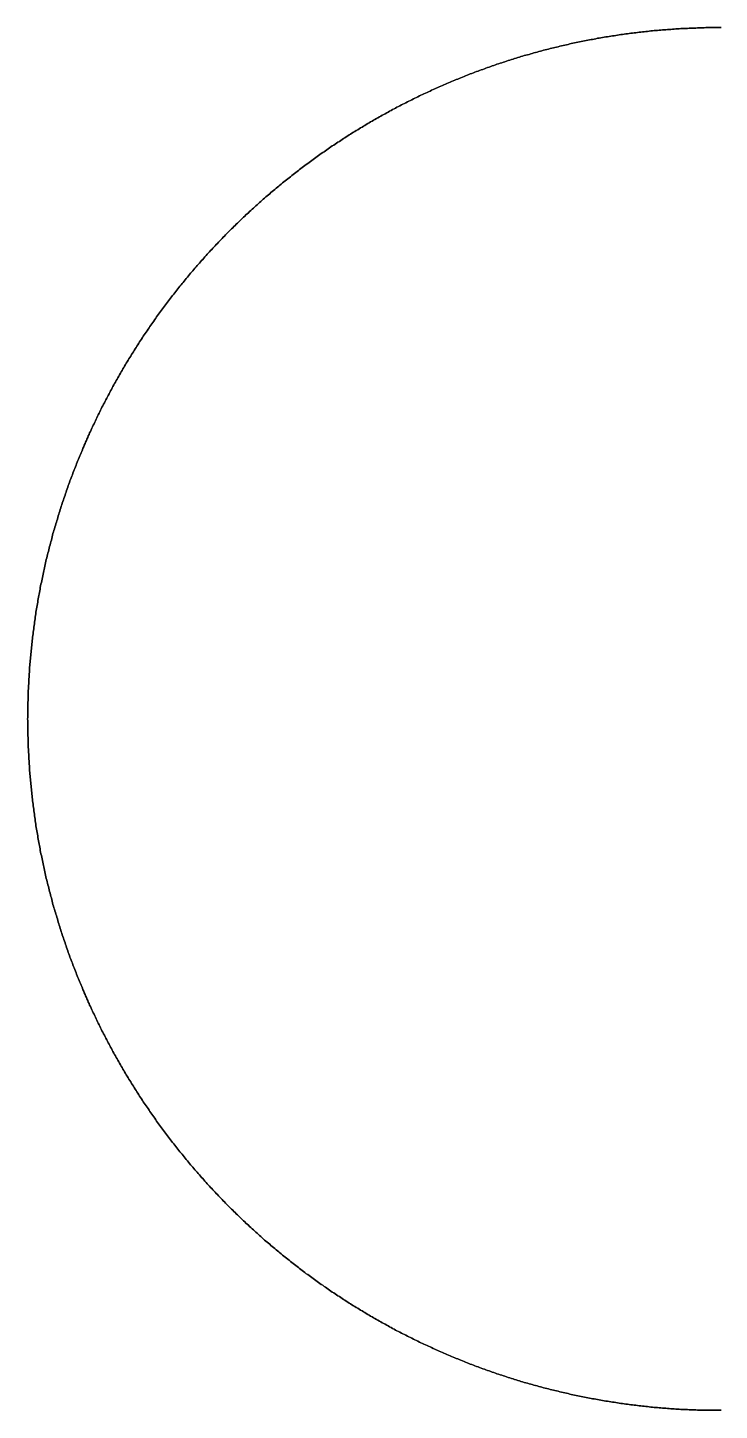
# Model space of a CAD drawing. Header units: millimetres. Extents: x -163 to 163, y 0 to 90.
# Drawn here: x -138 to -125, y 20.89 to 46.88 of the extents above; entities that cross this region are included whole.
import ezdxf

# ---------------------------------------------------------------- set-up
doc = ezdxf.new("R2010")
doc.units = ezdxf.units.MM

msp = doc.modelspace()

# ---------------------------------------------------------------- linework, layer by layer
for points in [[(-124.968, 46.883), (-125, 46.883), (-125.032, 46.883), (-125.063, 46.883), (-125.095, 46.883), (-125.126, 46.883), (-125.158, 46.883), (-125.189, 46.883), (-125.221, 46.883), (-125.252, 46.883), (-125.284, 46.881), (-125.315, 46.88), (-125.347, 46.879), (-125.378, 46.878), (-125.41, 46.877), (-125.441, 46.875), (-125.472, 46.874), (-125.504, 46.873), (-125.535, 46.872), (-125.567, 46.87), (-125.598, 46.869), (-125.63, 46.868), (-125.661, 46.867), (-125.693, 46.866), (-125.724, 46.864), (-125.756, 46.863), (-125.787, 46.861), (-125.819, 46.858), (-125.85, 46.856), (-125.882, 46.853), (-125.913, 46.851), (-125.944, 46.848), (-125.976, 46.846), (-126.007, 46.844), (-126.039, 46.841), (-126.07, 46.839), (-126.101, 46.836), (-126.133, 46.834), (-126.164, 46.831), (-126.196, 46.829), (-126.227, 46.826), (-126.259, 46.824), (-126.29, 46.82), (-126.321, 46.817), (-126.352, 46.813), (-126.384, 46.809), (-126.415, 46.806), (-126.446, 46.802), (-126.478, 46.798), (-126.509, 46.795), (-126.54, 46.791), (-126.572, 46.787), (-126.603, 46.784), (-126.634, 46.78), (-126.665, 46.776), (-126.697, 46.773), (-126.728, 46.769), (-126.759, 46.765), (-126.79, 46.761), (-126.822, 46.756), (-126.853, 46.751), (-126.884, 46.746), (-126.915, 46.741), (-126.946, 46.736), (-126.977, 46.731), (-127.008, 46.727), (-127.039, 46.722), (-127.071, 46.717), (-127.102, 46.712), (-127.133, 46.707), (-127.164, 46.702), (-127.195, 46.697), (-127.226, 46.692), (-127.257, 46.688), (-127.288, 46.682), (-127.319, 46.675), (-127.35, 46.669), (-127.381, 46.663), (-127.412, 46.657), (-127.443, 46.651), (-127.474, 46.645), (-127.505, 46.639), (-127.536, 46.633), (-127.567, 46.627), (-127.598, 46.621), (-127.628, 46.615), (-127.659, 46.609), (-127.69, 46.603), (-127.721, 46.596), (-127.752, 46.59), (-127.783, 46.583), (-127.813, 46.576), (-127.844, 46.569), (-127.875, 46.561), (-127.905, 46.554), (-127.936, 46.547), (-127.967, 46.54), (-127.997, 46.532), (-128.028, 46.525), (-128.059, 46.518), (-128.089, 46.51), (-128.12, 46.503), (-128.151, 46.496), (-128.181, 46.489), (-128.212, 46.481), (-128.243, 46.474), (-128.273, 46.466), (-128.303, 46.457), (-128.334, 46.449), (-128.364, 46.44), (-128.395, 46.432), (-128.425, 46.423), (-128.455, 46.415), (-128.486, 46.407), (-128.516, 46.398), (-128.546, 46.39), (-128.577, 46.381), (-128.607, 46.373), (-128.637, 46.364), (-128.668, 46.356), (-128.698, 46.347), (-128.728, 46.339), (-128.758, 46.329), (-128.788, 46.32), (-128.818, 46.31), (-128.848, 46.3), (-128.878, 46.291), (-128.908, 46.281), (-128.938, 46.272), (-128.968, 46.262), (-128.998, 46.252), (-129.029, 46.243), (-129.059, 46.233), (-129.089, 46.223), (-129.119, 46.214), (-129.149, 46.204), (-129.179, 46.195), (-129.209, 46.185), (-129.238, 46.174), (-129.268, 46.163), (-129.297, 46.153), (-129.327, 46.142), (-129.357, 46.131), (-129.386, 46.12), (-129.416, 46.11), (-129.445, 46.099), (-129.475, 46.088), (-129.505, 46.077), (-129.534, 46.066), (-129.564, 46.056), (-129.593, 46.045), (-129.623, 46.034), (-129.653, 46.023), (-129.682, 46.013), (-129.711, 46.001), (-129.741, 45.989), (-129.77, 45.977), (-129.799, 45.965), (-129.828, 45.953), (-129.857, 45.941), (-129.887, 45.929), (-129.916, 45.917), (-129.945, 45.905), (-129.974, 45.893), (-130.003, 45.881), (-130.032, 45.87), (-130.062, 45.858), (-130.091, 45.846), (-130.12, 45.834), (-130.149, 45.822), (-130.178, 45.809), (-130.206, 45.796), (-130.235, 45.783), (-130.264, 45.77), (-130.292, 45.757), (-130.321, 45.744), (-130.35, 45.731), (-130.379, 45.718), (-130.407, 45.705), (-130.436, 45.691), (-130.465, 45.678), (-130.493, 45.665), (-130.522, 45.652), (-130.551, 45.639), (-130.579, 45.626), (-130.608, 45.613), (-130.636, 45.599), (-130.664, 45.585), (-130.692, 45.571), (-130.721, 45.557), (-130.749, 45.543), (-130.777, 45.528), (-130.805, 45.514), (-130.833, 45.5), (-130.861, 45.486), (-130.89, 45.472), (-130.918, 45.458), (-130.946, 45.444), (-130.974, 45.429), (-131.002, 45.415), (-131.03, 45.401), (-131.059, 45.387), (-131.086, 45.372), (-131.114, 45.357), (-131.141, 45.341), (-131.169, 45.326), (-131.197, 45.311), (-131.224, 45.296), (-131.252, 45.28), (-131.279, 45.265), (-131.307, 45.25), (-131.334, 45.235), (-131.362, 45.22), (-131.39, 45.204), (-131.417, 45.189), (-131.445, 45.174), (-131.472, 45.159), (-131.5, 45.143), (-131.527, 45.127), (-131.554, 45.111), (-131.581, 45.095), (-131.608, 45.078), (-131.635, 45.062), (-131.662, 45.046), (-131.689, 45.029), (-131.716, 45.013), (-131.743, 44.997), (-131.77, 44.981), (-131.797, 44.964), (-131.824, 44.948), (-131.851, 44.932), (-131.878, 44.915), (-131.905, 44.899), (-131.932, 44.883), (-131.958, 44.866), (-131.984, 44.848), (-132.011, 44.831), (-132.037, 44.814), (-132.063, 44.796), (-132.09, 44.779), (-132.116, 44.762), (-132.142, 44.744), (-132.169, 44.727), (-132.195, 44.71), (-132.221, 44.692), (-132.248, 44.675), (-132.274, 44.658), (-132.3, 44.64), (-132.327, 44.623), (-132.353, 44.606), (-132.379, 44.588), (-132.404, 44.569), (-132.43, 44.551), (-132.455, 44.533), (-132.481, 44.514), (-132.507, 44.496), (-132.532, 44.478), (-132.558, 44.459), (-132.584, 44.441), (-132.609, 44.423), (-132.635, 44.404), (-132.661, 44.386), (-132.686, 44.368), (-132.712, 44.349), (-132.737, 44.331), (-132.763, 44.313), (-132.788, 44.293), (-132.813, 44.274), (-132.838, 44.255), (-132.863, 44.235), (-132.888, 44.216), (-132.912, 44.197), (-132.937, 44.178), (-132.962, 44.158), (-132.987, 44.139), (-133.012, 44.12), (-133.037, 44.1), (-133.062, 44.081), (-133.087, 44.062), (-133.112, 44.042), (-133.137, 44.023), (-133.162, 44.004), (-133.186, 43.984), (-133.21, 43.963), (-133.234, 43.943), (-133.258, 43.923), (-133.282, 43.903), (-133.306, 43.882), (-133.331, 43.862), (-133.355, 43.842), (-133.379, 43.822), (-133.403, 43.801), (-133.427, 43.781), (-133.451, 43.761), (-133.475, 43.741), (-133.5, 43.72), (-133.524, 43.7), (-133.548, 43.68), (-133.571, 43.659), (-133.594, 43.637), (-133.618, 43.616), (-133.641, 43.595), (-133.664, 43.574), (-133.688, 43.553), (-133.711, 43.532), (-133.734, 43.51), (-133.758, 43.489), (-133.781, 43.468), (-133.804, 43.447), (-133.828, 43.426), (-133.851, 43.404), (-133.874, 43.383), (-133.898, 43.362), (-133.921, 43.341), (-133.944, 43.319), (-133.966, 43.297), (-133.989, 43.275), (-134.011, 43.253), (-134.034, 43.231), (-134.056, 43.209), (-134.079, 43.186), (-134.101, 43.164), (-134.124, 43.142), (-134.146, 43.12), (-134.169, 43.098), (-134.191, 43.076), (-134.214, 43.054), (-134.236, 43.032), (-134.259, 43.01), (-134.281, 42.988), (-134.303, 42.965), (-134.324, 42.942), (-134.346, 42.919), (-134.368, 42.896), (-134.389, 42.873), (-134.411, 42.85), (-134.432, 42.827), (-134.454, 42.805), (-134.476, 42.782), (-134.497, 42.759), (-134.519, 42.736), (-134.541, 42.713), (-134.562, 42.69), (-134.584, 42.667), (-134.605, 42.644), (-134.627, 42.621), (-134.648, 42.597), (-134.669, 42.574), (-134.689, 42.55), (-134.71, 42.526), (-134.731, 42.502), (-134.751, 42.479), (-134.772, 42.455), (-134.793, 42.431), (-134.814, 42.408), (-134.834, 42.384), (-134.855, 42.36), (-134.876, 42.336), (-134.896, 42.313), (-134.917, 42.289), (-134.938, 42.265), (-134.959, 42.241), (-134.978, 42.217), (-134.998, 42.192), (-135.018, 42.168), (-135.038, 42.143), (-135.057, 42.119), (-135.077, 42.094), (-135.097, 42.07), (-135.117, 42.045), (-135.137, 42.021), (-135.156, 41.996), (-135.176, 41.972), (-135.196, 41.947), (-135.216, 41.922), (-135.236, 41.898), (-135.255, 41.873), (-135.275, 41.849), (-135.294, 41.824), (-135.313, 41.798), (-135.332, 41.773), (-135.35, 41.748), (-135.369, 41.723), (-135.388, 41.697), (-135.407, 41.672), (-135.426, 41.647), (-135.444, 41.621), (-135.463, 41.596), (-135.482, 41.571), (-135.501, 41.546), (-135.52, 41.52), (-135.539, 41.495), (-135.557, 41.47), (-135.576, 41.444), (-135.594, 41.418), (-135.612, 41.393), (-135.63, 41.367), (-135.647, 41.341), (-135.665, 41.315), (-135.683, 41.289), (-135.701, 41.263), (-135.719, 41.237), (-135.737, 41.211), (-135.754, 41.185), (-135.772, 41.159), (-135.79, 41.133), (-135.808, 41.107), (-135.826, 41.081), (-135.844, 41.055), (-135.861, 41.029), (-135.878, 41.002), (-135.895, 40.975), (-135.912, 40.949), (-135.929, 40.922), (-135.945, 40.895), (-135.962, 40.869), (-135.979, 40.842), (-135.996, 40.815), (-136.013, 40.789), (-136.029, 40.762), (-136.046, 40.735), (-136.063, 40.709), (-136.08, 40.682), (-136.097, 40.655), (-136.113, 40.629), (-136.13, 40.602), (-136.146, 40.575), (-136.162, 40.548), (-136.177, 40.52), (-136.193, 40.493), (-136.209, 40.466), (-136.225, 40.438), (-136.24, 40.411), (-136.256, 40.384), (-136.272, 40.357), (-136.288, 40.329), (-136.303, 40.302), (-136.319, 40.275), (-136.335, 40.247), (-136.351, 40.22), (-136.367, 40.193), (-136.382, 40.166), (-136.397, 40.138), (-136.412, 40.11), (-136.426, 40.082), (-136.441, 40.054), (-136.456, 40.026), (-136.47, 39.998), (-136.485, 39.97), (-136.5, 39.943), (-136.514, 39.915), (-136.529, 39.887), (-136.544, 39.859), (-136.558, 39.831), (-136.573, 39.803), (-136.588, 39.775), (-136.603, 39.747), (-136.617, 39.719), (-136.631, 39.691), (-136.644, 39.663), (-136.658, 39.634), (-136.672, 39.606), (-136.685, 39.577), (-136.699, 39.549), (-136.712, 39.52), (-136.726, 39.492), (-136.74, 39.464), (-136.753, 39.435), (-136.767, 39.407), (-136.78, 39.378), (-136.794, 39.35), (-136.808, 39.321), (-136.821, 39.293), (-136.835, 39.265), (-136.847, 39.236), (-136.86, 39.207), (-136.872, 39.178), (-136.885, 39.149), (-136.897, 39.12), (-136.91, 39.091), (-136.922, 39.062), (-136.935, 39.033), (-136.947, 39.004), (-136.96, 38.975), (-136.972, 38.946), (-136.984, 38.917), (-136.997, 38.888), (-137.009, 38.86), (-137.022, 38.831), (-137.034, 38.802), (-137.046, 38.772), (-137.057, 38.743), (-137.068, 38.713), (-137.08, 38.684), (-137.091, 38.655), (-137.103, 38.625), (-137.114, 38.596), (-137.125, 38.567), (-137.137, 38.537), (-137.148, 38.508), (-137.159, 38.478), (-137.171, 38.449), (-137.182, 38.42), (-137.193, 38.39), (-137.205, 38.361), (-137.216, 38.331), (-137.226, 38.302), (-137.236, 38.272), (-137.247, 38.242), (-137.257, 38.212), (-137.267, 38.182), (-137.277, 38.152), (-137.287, 38.123), (-137.298, 38.093), (-137.308, 38.063), (-137.318, 38.033), (-137.328, 38.003), (-137.338, 37.974), (-137.349, 37.944), (-137.359, 37.914), (-137.369, 37.884), (-137.379, 37.854), (-137.388, 37.824), (-137.397, 37.794), (-137.406, 37.764), (-137.415, 37.734), (-137.424, 37.703), (-137.433, 37.673), (-137.442, 37.643), (-137.452, 37.613), (-137.461, 37.583), (-137.47, 37.552), (-137.479, 37.522), (-137.488, 37.492), (-137.497, 37.462), (-137.506, 37.432), (-137.515, 37.402), (-137.524, 37.371), (-137.532, 37.341), (-137.54, 37.31), (-137.547, 37.28), (-137.555, 37.249), (-137.563, 37.219), (-137.571, 37.188), (-137.579, 37.158), (-137.587, 37.127), (-137.595, 37.097), (-137.602, 37.066), (-137.61, 37.036), (-137.618, 37.005), (-137.626, 36.975), (-137.634, 36.944), (-137.642, 36.914), (-137.65, 36.883), (-137.656, 36.852), (-137.663, 36.821), (-137.67, 36.791), (-137.676, 36.76), (-137.683, 36.729), (-137.69, 36.698), (-137.696, 36.668), (-137.703, 36.637), (-137.71, 36.606), (-137.716, 36.575), (-137.723, 36.544), (-137.73, 36.514), (-137.736, 36.483), (-137.743, 36.452), (-137.75, 36.421), (-137.756, 36.39), (-137.762, 36.359), (-137.767, 36.328), (-137.773, 36.297), (-137.778, 36.266), (-137.784, 36.235), (-137.789, 36.204), (-137.795, 36.173), (-137.8, 36.142), (-137.806, 36.111), (-137.811, 36.08), (-137.817, 36.049), (-137.822, 36.018), (-137.827, 35.987), (-137.833, 35.956), (-137.838, 35.925), (-137.844, 35.894), (-137.848, 35.863), (-137.852, 35.831), (-137.857, 35.8), (-137.861, 35.769), (-137.865, 35.738), (-137.869, 35.707), (-137.874, 35.675), (-137.878, 35.644), (-137.882, 35.613), (-137.887, 35.582), (-137.891, 35.55), (-137.895, 35.519), (-137.899, 35.488), (-137.904, 35.457), (-137.908, 35.426), (-137.912, 35.394), (-137.915, 35.363), (-137.918, 35.332), (-137.921, 35.3), (-137.924, 35.269), (-137.927, 35.237), (-137.93, 35.206), (-137.933, 35.175), (-137.937, 35.143), (-137.94, 35.112), (-137.943, 35.081), (-137.946, 35.049), (-137.949, 35.018), (-137.952, 34.987), (-137.955, 34.955), (-137.958, 34.924), (-137.961, 34.892), (-137.963, 34.861), (-137.965, 34.83), (-137.966, 34.798), (-137.968, 34.767), (-137.97, 34.735), (-137.972, 34.704), (-137.974, 34.672), (-137.976, 34.641), (-137.977, 34.609), (-137.979, 34.578), (-137.981, 34.546), (-137.983, 34.515), (-137.985, 34.484), (-137.987, 34.452), (-137.988, 34.421), (-137.99, 34.389), (-137.991, 34.358), (-137.991, 34.326), (-137.992, 34.295), (-137.993, 34.263), (-137.993, 34.232), (-137.994, 34.2), (-137.995, 34.169), (-137.995, 34.137), (-137.996, 34.106), (-137.996, 34.074), (-137.997, 34.043), (-137.998, 34.011), (-137.998, 33.98), (-137.999, 33.948), (-137.999, 33.917), (-138, 33.885), (-137.999, 33.917), (-137.999, 33.948), (-137.998, 33.98), (-137.998, 34.011), (-137.997, 34.043), (-137.996, 34.074), (-137.996, 34.106), (-137.995, 34.137), (-137.995, 34.169), (-137.994, 34.2), (-137.993, 34.232), (-137.993, 34.263), (-137.992, 34.295), (-137.991, 34.326), (-137.991, 34.358), (-137.99, 34.389), (-137.988, 34.421), (-137.987, 34.452), (-137.985, 34.484), (-137.983, 34.515), (-137.981, 34.546), (-137.979, 34.578), (-137.977, 34.609), (-137.976, 34.641), (-137.974, 34.672), (-137.972, 34.704), (-137.97, 34.735), (-137.968, 34.767), (-137.966, 34.798), (-137.965, 34.83), (-137.963, 34.861), (-137.961, 34.892), (-137.958, 34.924), (-137.955, 34.955), (-137.952, 34.987), (-137.949, 35.018), (-137.946, 35.049), (-137.943, 35.081), (-137.94, 35.112), (-137.937, 35.143), (-137.933, 35.175), (-137.93, 35.206), (-137.927, 35.237), (-137.924, 35.269), (-137.921, 35.3), (-137.918, 35.332), (-137.915, 35.363), (-137.912, 35.394), (-137.908, 35.426), (-137.904, 35.457), (-137.899, 35.488), (-137.895, 35.519), (-137.891, 35.55), (-137.887, 35.582), (-137.882, 35.613), (-137.878, 35.644), (-137.874, 35.675), (-137.869, 35.707), (-137.865, 35.738), (-137.861, 35.769), (-137.857, 35.8), (-137.852, 35.831), (-137.848, 35.863), (-137.844, 35.894), (-137.838, 35.925), (-137.833, 35.956), (-137.827, 35.987), (-137.822, 36.018), (-137.817, 36.049), (-137.811, 36.08), (-137.806, 36.111), (-137.8, 36.142), (-137.795, 36.173), (-137.789, 36.204), (-137.784, 36.235), (-137.778, 36.266), (-137.773, 36.297), (-137.767, 36.328), (-137.762, 36.359), (-137.756, 36.39), (-137.75, 36.421), (-137.743, 36.452), (-137.736, 36.483), (-137.73, 36.514), (-137.723, 36.544), (-137.716, 36.575), (-137.71, 36.606), (-137.703, 36.637), (-137.696, 36.668), (-137.69, 36.698), (-137.683, 36.729), (-137.676, 36.76), (-137.67, 36.791), (-137.663, 36.821), (-137.656, 36.852), (-137.65, 36.883), (-137.642, 36.914), (-137.634, 36.944), (-137.626, 36.975), (-137.618, 37.005), (-137.61, 37.036), (-137.602, 37.066), (-137.595, 37.097), (-137.587, 37.127), (-137.579, 37.158), (-137.571, 37.188), (-137.563, 37.219), (-137.555, 37.249), (-137.547, 37.28), (-137.54, 37.31), (-137.532, 37.341), (-137.524, 37.371), (-137.515, 37.402), (-137.506, 37.432), (-137.497, 37.462), (-137.488, 37.492), (-137.479, 37.522), (-137.47, 37.552), (-137.461, 37.583), (-137.452, 37.613), (-137.442, 37.643), (-137.433, 37.673), (-137.424, 37.703), (-137.415, 37.734), (-137.406, 37.764), (-137.397, 37.794), (-137.388, 37.824), (-137.379, 37.854), (-137.369, 37.884), (-137.359, 37.914), (-137.349, 37.944), (-137.338, 37.974), (-137.328, 38.003), (-137.318, 38.033), (-137.308, 38.063), (-137.298, 38.093), (-137.287, 38.123), (-137.277, 38.152), (-137.267, 38.182), (-137.257, 38.212), (-137.247, 38.242), (-137.236, 38.272), (-137.226, 38.302), (-137.216, 38.331), (-137.205, 38.361), (-137.193, 38.39), (-137.182, 38.42), (-137.171, 38.449), (-137.159, 38.478), (-137.148, 38.508), (-137.137, 38.537), (-137.125, 38.567), (-137.114, 38.596), (-137.103, 38.625), (-137.091, 38.655), (-137.08, 38.684), (-137.068, 38.713), (-137.057, 38.743), (-137.046, 38.772), (-137.034, 38.802), (-137.022, 38.831), (-137.009, 38.86), (-136.997, 38.888), (-136.984, 38.917), (-136.972, 38.946), (-136.96, 38.975), (-136.947, 39.004), (-136.935, 39.033), (-136.922, 39.062), (-136.91, 39.091), (-136.897, 39.12), (-136.885, 39.149), (-136.872, 39.178), (-136.86, 39.207), (-136.847, 39.236), (-136.835, 39.265), (-136.821, 39.293), (-136.808, 39.321), (-136.794, 39.35), (-136.78, 39.378), (-136.767, 39.407), (-136.753, 39.435), (-136.74, 39.464), (-136.726, 39.492), (-136.712, 39.52), (-136.699, 39.549), (-136.685, 39.577), (-136.672, 39.606), (-136.658, 39.634), (-136.644, 39.663), (-136.631, 39.691), (-136.617, 39.719), (-136.603, 39.747), (-136.588, 39.775), (-136.573, 39.803), (-136.558, 39.831), (-136.544, 39.859), (-136.529, 39.887), (-136.514, 39.915), (-136.5, 39.943), (-136.485, 39.97), (-136.47, 39.998), (-136.456, 40.026), (-136.441, 40.054), (-136.426, 40.082), (-136.412, 40.11), (-136.397, 40.138), (-136.382, 40.166), (-136.367, 40.193), (-136.351, 40.22), (-136.335, 40.247), (-136.319, 40.275), (-136.303, 40.302), (-136.288, 40.329), (-136.272, 40.357), (-136.256, 40.384), (-136.24, 40.411), (-136.225, 40.438), (-136.209, 40.466), (-136.193, 40.493), (-136.177, 40.52), (-136.162, 40.548), (-136.146, 40.575), (-136.13, 40.602), (-136.113, 40.629), (-136.097, 40.655), (-136.08, 40.682), (-136.063, 40.709), (-136.046, 40.735), (-136.029, 40.762), (-136.013, 40.789), (-135.996, 40.815), (-135.979, 40.842), (-135.962, 40.869), (-135.945, 40.895), (-135.929, 40.922), (-135.912, 40.949), (-135.895, 40.975), (-135.878, 41.002), (-135.861, 41.029), (-135.844, 41.055), (-135.826, 41.081), (-135.808, 41.107), (-135.79, 41.133), (-135.772, 41.159), (-135.754, 41.185), (-135.737, 41.211), (-135.719, 41.237), (-135.701, 41.263), (-135.683, 41.289), (-135.665, 41.315), (-135.647, 41.341), (-135.63, 41.367), (-135.612, 41.393), (-135.594, 41.418), (-135.576, 41.444), (-135.557, 41.47), (-135.539, 41.495), (-135.52, 41.52), (-135.501, 41.546), (-135.482, 41.571), (-135.463, 41.596), (-135.444, 41.621), (-135.426, 41.647), (-135.407, 41.672), (-135.388, 41.697), (-135.369, 41.723), (-135.35, 41.748), (-135.332, 41.773), (-135.313, 41.798), (-135.294, 41.824), (-135.275, 41.849), (-135.255, 41.873), (-135.236, 41.898), (-135.216, 41.922), (-135.196, 41.947), (-135.176, 41.972), (-135.156, 41.996), (-135.137, 42.021), (-135.117, 42.045), (-135.097, 42.07), (-135.077, 42.094), (-135.057, 42.119), (-135.038, 42.143), (-135.018, 42.168), (-134.998, 42.192), (-134.978, 42.217), (-134.959, 42.241), (-134.938, 42.265), (-134.917, 42.289), (-134.896, 42.313), (-134.876, 42.336), (-134.855, 42.36), (-134.834, 42.384), (-134.814, 42.408), (-134.793, 42.431), (-134.772, 42.455), (-134.751, 42.479), (-134.731, 42.502), (-134.71, 42.526), (-134.689, 42.55), (-134.669, 42.574), (-134.648, 42.597), (-134.627, 42.621), (-134.605, 42.644), (-134.584, 42.667), (-134.562, 42.69), (-134.541, 42.713), (-134.519, 42.736), (-134.497, 42.759), (-134.476, 42.782), (-134.454, 42.805), (-134.432, 42.827), (-134.411, 42.85), (-134.389, 42.873), (-134.368, 42.896), (-134.346, 42.919), (-134.324, 42.942), (-134.303, 42.965), (-134.281, 42.988), (-134.259, 43.01), (-134.236, 43.032), (-134.214, 43.054), (-134.191, 43.076), (-134.169, 43.098), (-134.146, 43.12), (-134.124, 43.142), (-134.101, 43.164), (-134.079, 43.186), (-134.056, 43.209), (-134.034, 43.231), (-134.011, 43.253), (-133.989, 43.275), (-133.966, 43.297), (-133.944, 43.319), (-133.921, 43.341), (-133.898, 43.362), (-133.874, 43.383), (-133.851, 43.404), (-133.828, 43.426), (-133.804, 43.447), (-133.781, 43.468), (-133.758, 43.489), (-133.734, 43.51), (-133.711, 43.532), (-133.688, 43.553), (-133.664, 43.574), (-133.641, 43.595), (-133.618, 43.616), (-133.594, 43.637), (-133.571, 43.659), (-133.548, 43.68), (-133.524, 43.7), (-133.5, 43.72), (-133.475, 43.741), (-133.451, 43.761), (-133.427, 43.781), (-133.403, 43.801), (-133.379, 43.822), (-133.355, 43.842), (-133.331, 43.862), (-133.306, 43.882), (-133.282, 43.903), (-133.258, 43.923), (-133.234, 43.943), (-133.21, 43.963), (-133.186, 43.984), (-133.162, 44.004), (-133.137, 44.023), (-133.112, 44.042), (-133.087, 44.062), (-133.062, 44.081), (-133.037, 44.1), (-133.012, 44.12), (-132.987, 44.139), (-132.962, 44.158), (-132.937, 44.178), (-132.912, 44.197), (-132.888, 44.216), (-132.863, 44.235), (-132.838, 44.255), (-132.813, 44.274), (-132.788, 44.293), (-132.763, 44.313), (-132.737, 44.331), (-132.712, 44.349), (-132.686, 44.368), (-132.661, 44.386), (-132.635, 44.404), (-132.609, 44.423), (-132.584, 44.441), (-132.558, 44.459), (-132.532, 44.478), (-132.507, 44.496), (-132.481, 44.514), (-132.455, 44.533), (-132.43, 44.551), (-132.404, 44.569), (-132.379, 44.588), (-132.353, 44.606), (-132.327, 44.623), (-132.3, 44.64), (-132.274, 44.658), (-132.248, 44.675), (-132.221, 44.692), (-132.195, 44.71), (-132.169, 44.727), (-132.142, 44.744), (-132.116, 44.762), (-132.09, 44.779), (-132.063, 44.796), (-132.037, 44.814), (-132.011, 44.831), (-131.984, 44.848), (-131.958, 44.866), (-131.932, 44.883), (-131.905, 44.899), (-131.878, 44.915), (-131.851, 44.932), (-131.824, 44.948), (-131.797, 44.964), (-131.77, 44.981), (-131.743, 44.997), (-131.716, 45.013), (-131.689, 45.029), (-131.662, 45.046), (-131.635, 45.062), (-131.608, 45.078), (-131.581, 45.095), (-131.554, 45.111), (-131.527, 45.127), (-131.5, 45.143), (-131.472, 45.159), (-131.445, 45.174), (-131.417, 45.189), (-131.39, 45.204), (-131.362, 45.22), (-131.334, 45.235), (-131.307, 45.25), (-131.279, 45.265), (-131.252, 45.28), (-131.224, 45.296), (-131.197, 45.311), (-131.169, 45.326), (-131.141, 45.341), (-131.114, 45.357), (-131.086, 45.372), (-131.059, 45.387), (-131.03, 45.401), (-131.002, 45.415), (-130.974, 45.429), (-130.946, 45.444), (-130.918, 45.458), (-130.89, 45.472), (-130.861, 45.486), (-130.833, 45.5), (-130.805, 45.514), (-130.777, 45.528), (-130.749, 45.543), (-130.721, 45.557), (-130.692, 45.571), (-130.664, 45.585), (-130.636, 45.599), (-130.608, 45.613), (-130.579, 45.626), (-130.551, 45.639), (-130.522, 45.652), (-130.493, 45.665), (-130.465, 45.678), (-130.436, 45.691), (-130.407, 45.705), (-130.379, 45.718), (-130.35, 45.731), (-130.321, 45.744), (-130.292, 45.757), (-130.264, 45.77), (-130.235, 45.783), (-130.206, 45.796), (-130.178, 45.809), (-130.149, 45.822), (-130.12, 45.834), (-130.091, 45.846), (-130.062, 45.858), (-130.032, 45.87), (-130.003, 45.881), (-129.974, 45.893), (-129.945, 45.905), (-129.916, 45.917), (-129.887, 45.929), (-129.857, 45.941), (-129.828, 45.953), (-129.799, 45.965), (-129.77, 45.977), (-129.741, 45.989), (-129.711, 46.001), (-129.682, 46.013), (-129.653, 46.023), (-129.623, 46.034), (-129.593, 46.045), (-129.564, 46.056), (-129.534, 46.066), (-129.505, 46.077), (-129.475, 46.088), (-129.445, 46.099), (-129.416, 46.11), (-129.386, 46.12), (-129.357, 46.131), (-129.327, 46.142), (-129.297, 46.153), (-129.268, 46.163), (-129.238, 46.174), (-129.209, 46.185), (-129.179, 46.195), (-129.149, 46.204), (-129.119, 46.214), (-129.089, 46.223), (-129.059, 46.233), (-129.029, 46.243), (-128.998, 46.252), (-128.968, 46.262), (-128.938, 46.272), (-128.908, 46.281), (-128.878, 46.291), (-128.848, 46.3), (-128.818, 46.31), (-128.788, 46.32), (-128.758, 46.329), (-128.728, 46.339), (-128.698, 46.347), (-128.668, 46.356), (-128.637, 46.364), (-128.607, 46.373), (-128.577, 46.381), (-128.546, 46.39), (-128.516, 46.398), (-128.486, 46.407), (-128.455, 46.415), (-128.425, 46.423), (-128.395, 46.432), (-128.364, 46.44), (-128.334, 46.449), (-128.303, 46.457), (-128.273, 46.466), (-128.243, 46.474), (-128.212, 46.481), (-128.181, 46.489), (-128.151, 46.496), (-128.12, 46.503), (-128.089, 46.51), (-128.059, 46.518), (-128.028, 46.525), (-127.997, 46.532), (-127.967, 46.54), (-127.936, 46.547), (-127.905, 46.554), (-127.875, 46.561), (-127.844, 46.569), (-127.813, 46.576), (-127.783, 46.583), (-127.752, 46.59), (-127.721, 46.596), (-127.69, 46.603), (-127.659, 46.609), (-127.628, 46.615), (-127.598, 46.621), (-127.567, 46.627), (-127.536, 46.633), (-127.505, 46.639), (-127.474, 46.645), (-127.443, 46.651), (-127.412, 46.657), (-127.381, 46.663), (-127.35, 46.669), (-127.319, 46.675), (-127.288, 46.682), (-127.257, 46.688), (-127.226, 46.692), (-127.195, 46.697), (-127.164, 46.702), (-127.133, 46.707), (-127.102, 46.712), (-127.071, 46.717), (-127.039, 46.722), (-127.008, 46.727), (-126.977, 46.731), (-126.946, 46.736), (-126.915, 46.741), (-126.884, 46.746), (-126.853, 46.751), (-126.822, 46.756), (-126.79, 46.761), (-126.759, 46.765), (-126.728, 46.769), (-126.697, 46.773), (-126.665, 46.776), (-126.634, 46.78), (-126.603, 46.784), (-126.572, 46.787), (-126.54, 46.791), (-126.509, 46.795), (-126.478, 46.798), (-126.446, 46.802), (-126.415, 46.806), (-126.384, 46.809), (-126.352, 46.813), (-126.321, 46.817), (-126.29, 46.82), (-126.259, 46.824), (-126.227, 46.826), (-126.196, 46.829), (-126.164, 46.831), (-126.133, 46.834), (-126.101, 46.836), (-126.07, 46.839), (-126.039, 46.841), (-126.007, 46.844), (-125.976, 46.846), (-125.944, 46.848), (-125.913, 46.851), (-125.882, 46.853), (-125.85, 46.856), (-125.819, 46.858), (-125.787, 46.861), (-125.756, 46.863), (-125.724, 46.864), (-125.693, 46.866), (-125.661, 46.867), (-125.63, 46.868), (-125.598, 46.869), (-125.567, 46.87), (-125.535, 46.872), (-125.504, 46.873), (-125.472, 46.874), (-125.441, 46.875), (-125.41, 46.877), (-125.378, 46.878), (-125.347, 46.879), (-125.315, 46.88), (-125.284, 46.881), (-125.252, 46.883), (-125.221, 46.883), (-125.189, 46.883), (-125.158, 46.883), (-125.126, 46.883), (-125.095, 46.883), (-125.063, 46.883), (-125.032, 46.883), (-125, 46.883), (-124.968, 46.883)], [(-124.968, 20.888), (-125, 20.888), (-125.032, 20.888), (-125.063, 20.888), (-125.095, 20.888), (-125.126, 20.888), (-125.158, 20.888), (-125.189, 20.888), (-125.221, 20.888), (-125.252, 20.888), (-125.284, 20.889), (-125.315, 20.89), (-125.347, 20.891), (-125.378, 20.892), (-125.41, 20.894), (-125.441, 20.895), (-125.472, 20.896), (-125.504, 20.897), (-125.535, 20.899), (-125.567, 20.9), (-125.598, 20.901), (-125.63, 20.902), (-125.661, 20.903), (-125.693, 20.905), (-125.724, 20.906), (-125.756, 20.907), (-125.787, 20.91), (-125.819, 20.912), (-125.85, 20.914), (-125.882, 20.917), (-125.913, 20.919), (-125.944, 20.922), (-125.976, 20.924), (-126.007, 20.927), (-126.039, 20.929), (-126.07, 20.931), (-126.101, 20.934), (-126.133, 20.936), (-126.164, 20.939), (-126.196, 20.941), (-126.227, 20.944), (-126.259, 20.946), (-126.29, 20.95), (-126.321, 20.953), (-126.352, 20.957), (-126.384, 20.961), (-126.415, 20.964), (-126.446, 20.968), (-126.478, 20.972), (-126.509, 20.975), (-126.54, 20.979), (-126.572, 20.983), (-126.603, 20.986), (-126.634, 20.99), (-126.665, 20.994), (-126.697, 20.997), (-126.728, 21.001), (-126.759, 21.005), (-126.79, 21.01), (-126.822, 21.014), (-126.853, 21.019), (-126.884, 21.024), (-126.915, 21.029), (-126.946, 21.034), (-126.977, 21.039), (-127.008, 21.044), (-127.039, 21.048), (-127.071, 21.053), (-127.102, 21.058), (-127.133, 21.063), (-127.164, 21.068), (-127.195, 21.073), (-127.226, 21.078), (-127.257, 21.083), (-127.288, 21.089), (-127.319, 21.095), (-127.35, 21.101), (-127.381, 21.107), (-127.412, 21.113), (-127.443, 21.119), (-127.474, 21.125), (-127.505, 21.131), (-127.536, 21.137), (-127.567, 21.143), (-127.598, 21.149), (-127.628, 21.155), (-127.659, 21.162), (-127.69, 21.168), (-127.721, 21.174), (-127.752, 21.18), (-127.783, 21.187), (-127.813, 21.194), (-127.844, 21.202), (-127.875, 21.209), (-127.905, 21.216), (-127.936, 21.223), (-127.967, 21.231), (-127.997, 21.238), (-128.028, 21.245), (-128.059, 21.252), (-128.089, 21.26), (-128.12, 21.267), (-128.151, 21.274), (-128.181, 21.281), (-128.212, 21.289), (-128.243, 21.296), (-128.273, 21.304), (-128.303, 21.313), (-128.334, 21.321), (-128.364, 21.33), (-128.395, 21.338), (-128.425, 21.347), (-128.455, 21.355), (-128.486, 21.364), (-128.516, 21.372), (-128.546, 21.381), (-128.577, 21.389), (-128.607, 21.397), (-128.637, 21.406), (-128.668, 21.414), (-128.698, 21.423), (-128.728, 21.431), (-128.758, 21.441), (-128.788, 21.45), (-128.818, 21.46), (-128.848, 21.47), (-128.878, 21.479), (-128.908, 21.489), (-128.938, 21.499), (-128.968, 21.508), (-128.998, 21.518), (-129.029, 21.527), (-129.059, 21.537), (-129.089, 21.547), (-129.119, 21.556), (-129.149, 21.566), (-129.179, 21.576), (-129.209, 21.585), (-129.238, 21.596), (-129.268, 21.607), (-129.297, 21.617), (-129.327, 21.628), (-129.357, 21.639), (-129.386, 21.65), (-129.416, 21.661), (-129.445, 21.671), (-129.475, 21.682), (-129.505, 21.693), (-129.534, 21.704), (-129.564, 21.714), (-129.593, 21.725), (-129.623, 21.736), (-129.653, 21.747), (-129.682, 21.758), (-129.711, 21.77), (-129.741, 21.781), (-129.77, 21.793), (-129.799, 21.805), (-129.828, 21.817), (-129.857, 21.829), (-129.887, 21.841), (-129.916, 21.853), (-129.945, 21.865), (-129.974, 21.877), (-130.003, 21.889), (-130.032, 21.901), (-130.062, 21.913), (-130.091, 21.924), (-130.12, 21.936), (-130.149, 21.948), (-130.178, 21.961), (-130.206, 21.974), (-130.235, 21.987), (-130.264, 22), (-130.292, 22.013), (-130.321, 22.027), (-130.35, 22.04), (-130.379, 22.053), (-130.407, 22.066), (-130.436, 22.079), (-130.465, 22.092), (-130.493, 22.105), (-130.522, 22.118), (-130.551, 22.131), (-130.579, 22.144), (-130.608, 22.157), (-130.636, 22.171), (-130.664, 22.185), (-130.692, 22.199), (-130.721, 22.213), (-130.749, 22.228), (-130.777, 22.242), (-130.805, 22.256), (-130.833, 22.27), (-130.861, 22.284), (-130.89, 22.298), (-130.918, 22.312), (-130.946, 22.327), (-130.974, 22.341), (-131.002, 22.355), (-131.03, 22.369), (-131.059, 22.383), (-131.086, 22.398), (-131.114, 22.414), (-131.141, 22.429), (-131.169, 22.444), (-131.197, 22.459), (-131.224, 22.475), (-131.252, 22.49), (-131.279, 22.505), (-131.307, 22.52), (-131.334, 22.535), (-131.362, 22.551), (-131.39, 22.566), (-131.417, 22.581), (-131.445, 22.596), (-131.472, 22.612), (-131.5, 22.627), (-131.527, 22.643), (-131.554, 22.659), (-131.581, 22.676), (-131.608, 22.692), (-131.635, 22.708), (-131.662, 22.724), (-131.689, 22.741), (-131.716, 22.757), (-131.743, 22.773), (-131.77, 22.79), (-131.797, 22.806), (-131.824, 22.822), (-131.851, 22.838), (-131.878, 22.855), (-131.905, 22.871), (-131.932, 22.887), (-131.958, 22.905), (-131.984, 22.922), (-132.011, 22.939), (-132.037, 22.957), (-132.063, 22.974), (-132.09, 22.991), (-132.116, 23.008), (-132.142, 23.026), (-132.169, 23.043), (-132.195, 23.06), (-132.221, 23.078), (-132.248, 23.095), (-132.274, 23.112), (-132.3, 23.13), (-132.327, 23.147), (-132.353, 23.164), (-132.379, 23.183), (-132.404, 23.201), (-132.43, 23.219), (-132.455, 23.238), (-132.481, 23.256), (-132.507, 23.274), (-132.532, 23.293), (-132.558, 23.311), (-132.584, 23.329), (-132.609, 23.348), (-132.635, 23.366), (-132.661, 23.384), (-132.686, 23.403), (-132.712, 23.421), (-132.737, 23.439), (-132.763, 23.457), (-132.788, 23.477), (-132.813, 23.496), (-132.838, 23.515), (-132.863, 23.535), (-132.888, 23.554), (-132.912, 23.573), (-132.937, 23.593), (-132.962, 23.612), (-132.987, 23.631), (-133.012, 23.651), (-133.037, 23.67), (-133.062, 23.689), (-133.087, 23.708), (-133.112, 23.728), (-133.137, 23.747), (-133.162, 23.766), (-133.186, 23.787), (-133.21, 23.807), (-133.234, 23.827), (-133.258, 23.847), (-133.282, 23.868), (-133.306, 23.888), (-133.331, 23.908), (-133.355, 23.928), (-133.379, 23.949), (-133.403, 23.969), (-133.427, 23.989), (-133.451, 24.009), (-133.475, 24.03), (-133.5, 24.05), (-133.524, 24.07), (-133.548, 24.09), (-133.571, 24.112), (-133.594, 24.133), (-133.618, 24.154), (-133.641, 24.175), (-133.664, 24.196), (-133.688, 24.217), (-133.711, 24.239), (-133.734, 24.26), (-133.758, 24.281), (-133.781, 24.302), (-133.804, 24.323), (-133.828, 24.345), (-133.851, 24.366), (-133.874, 24.387), (-133.898, 24.408), (-133.921, 24.429), (-133.944, 24.451), (-133.966, 24.473), (-133.989, 24.495), (-134.011, 24.517), (-134.034, 24.54), (-134.056, 24.562), (-134.079, 24.584), (-134.101, 24.606), (-134.124, 24.628), (-134.146, 24.65), (-134.169, 24.672), (-134.191, 24.694), (-134.214, 24.716), (-134.236, 24.738), (-134.259, 24.76), (-134.281, 24.782), (-134.303, 24.805), (-134.324, 24.828), (-134.346, 24.851), (-134.368, 24.874), (-134.389, 24.897), (-134.411, 24.92), (-134.432, 24.943), (-134.454, 24.966), (-134.476, 24.989), (-134.497, 25.011), (-134.519, 25.034), (-134.541, 25.057), (-134.562, 25.08), (-134.584, 25.103), (-134.605, 25.126), (-134.627, 25.149), (-134.648, 25.173), (-134.669, 25.196), (-134.689, 25.22), (-134.71, 25.244), (-134.731, 25.268), (-134.751, 25.291), (-134.772, 25.315), (-134.793, 25.339), (-134.814, 25.363), (-134.834, 25.386), (-134.855, 25.41), (-134.876, 25.434), (-134.896, 25.458), (-134.917, 25.481), (-134.938, 25.505), (-134.959, 25.529), (-134.978, 25.553), (-134.998, 25.578), (-135.018, 25.602), (-135.038, 25.627), (-135.057, 25.651), (-135.077, 25.676), (-135.097, 25.701), (-135.117, 25.725), (-135.137, 25.75), (-135.156, 25.774), (-135.176, 25.799), (-135.196, 25.823), (-135.216, 25.848), (-135.236, 25.872), (-135.255, 25.897), (-135.275, 25.921), (-135.294, 25.947), (-135.313, 25.972), (-135.332, 25.997), (-135.35, 26.022), (-135.369, 26.048), (-135.388, 26.073), (-135.407, 26.098), (-135.426, 26.123), (-135.444, 26.149), (-135.463, 26.174), (-135.482, 26.199), (-135.501, 26.225), (-135.52, 26.25), (-135.539, 26.275), (-135.557, 26.3), (-135.576, 26.326), (-135.594, 26.352), (-135.612, 26.378), (-135.63, 26.404), (-135.647, 26.43), (-135.665, 26.456), (-135.683, 26.482), (-135.701, 26.508), (-135.719, 26.534), (-135.737, 26.56), (-135.754, 26.586), (-135.772, 26.612), (-135.79, 26.638), (-135.808, 26.664), (-135.826, 26.689), (-135.844, 26.715), (-135.861, 26.741), (-135.878, 26.768), (-135.895, 26.795), (-135.912, 26.821), (-135.929, 26.848), (-135.945, 26.875), (-135.962, 26.901), (-135.979, 26.928), (-135.996, 26.955), (-136.013, 26.981), (-136.029, 27.008), (-136.046, 27.035), (-136.063, 27.061), (-136.08, 27.088), (-136.097, 27.115), (-136.113, 27.141), (-136.13, 27.168), (-136.146, 27.195), (-136.162, 27.223), (-136.177, 27.25), (-136.193, 27.277), (-136.209, 27.304), (-136.225, 27.332), (-136.24, 27.359), (-136.256, 27.386), (-136.272, 27.414), (-136.288, 27.441), (-136.303, 27.468), (-136.319, 27.495), (-136.335, 27.523), (-136.351, 27.55), (-136.367, 27.577), (-136.382, 27.605), (-136.397, 27.632), (-136.412, 27.66), (-136.426, 27.688), (-136.441, 27.716), (-136.456, 27.744), (-136.47, 27.772), (-136.485, 27.8), (-136.5, 27.828), (-136.514, 27.856), (-136.529, 27.883), (-136.544, 27.911), (-136.558, 27.939), (-136.573, 27.967), (-136.588, 27.995), (-136.603, 28.023), (-136.617, 28.051), (-136.631, 28.079), (-136.644, 28.108), (-136.658, 28.136), (-136.672, 28.164), (-136.685, 28.193), (-136.699, 28.221), (-136.712, 28.25), (-136.726, 28.278), (-136.74, 28.307), (-136.753, 28.335), (-136.767, 28.363), (-136.78, 28.392), (-136.794, 28.42), (-136.808, 28.449), (-136.821, 28.477), (-136.835, 28.506), (-136.847, 28.534), (-136.86, 28.563), (-136.872, 28.592), (-136.885, 28.621), (-136.897, 28.65), (-136.91, 28.679), (-136.922, 28.708), (-136.935, 28.737), (-136.947, 28.766), (-136.96, 28.795), (-136.972, 28.824), (-136.984, 28.853), (-136.997, 28.882), (-137.009, 28.911), (-137.022, 28.94), (-137.034, 28.968), (-137.046, 28.998), (-137.057, 29.027), (-137.068, 29.057), (-137.08, 29.086), (-137.091, 29.115), (-137.103, 29.145), (-137.114, 29.174), (-137.125, 29.204), (-137.137, 29.233), (-137.148, 29.262), (-137.159, 29.292), (-137.171, 29.321), (-137.182, 29.351), (-137.193, 29.38), (-137.205, 29.409), (-137.216, 29.439), (-137.226, 29.469), (-137.236, 29.498), (-137.247, 29.528), (-137.257, 29.558), (-137.267, 29.588), (-137.277, 29.618), (-137.287, 29.648), (-137.298, 29.677), (-137.308, 29.707), (-137.318, 29.737), (-137.328, 29.767), (-137.338, 29.797), (-137.349, 29.826), (-137.359, 29.856), (-137.369, 29.886), (-137.379, 29.916), (-137.388, 29.946), (-137.397, 29.976), (-137.406, 30.006), (-137.415, 30.037), (-137.424, 30.067), (-137.433, 30.097), (-137.442, 30.127), (-137.452, 30.157), (-137.461, 30.188), (-137.47, 30.218), (-137.479, 30.248), (-137.488, 30.278), (-137.497, 30.308), (-137.506, 30.338), (-137.515, 30.369), (-137.524, 30.399), (-137.532, 30.429), (-137.54, 30.46), (-137.547, 30.49), (-137.555, 30.521), (-137.563, 30.551), (-137.571, 30.582), (-137.579, 30.612), (-137.587, 30.643), (-137.595, 30.673), (-137.602, 30.704), (-137.61, 30.735), (-137.618, 30.765), (-137.626, 30.796), (-137.634, 30.826), (-137.642, 30.857), (-137.65, 30.887), (-137.656, 30.918), (-137.663, 30.949), (-137.67, 30.979), (-137.676, 31.01), (-137.683, 31.041), (-137.69, 31.072), (-137.696, 31.103), (-137.703, 31.133), (-137.71, 31.164), (-137.716, 31.195), (-137.723, 31.226), (-137.73, 31.257), (-137.736, 31.287), (-137.743, 31.318), (-137.75, 31.349), (-137.756, 31.38), (-137.762, 31.411), (-137.767, 31.442), (-137.773, 31.473), (-137.778, 31.504), (-137.784, 31.535), (-137.789, 31.566), (-137.795, 31.597), (-137.8, 31.628), (-137.806, 31.659), (-137.811, 31.69), (-137.817, 31.721), (-137.822, 31.752), (-137.827, 31.783), (-137.833, 31.814), (-137.838, 31.845), (-137.844, 31.876), (-137.848, 31.908), (-137.852, 31.939), (-137.857, 31.97), (-137.861, 32.001), (-137.865, 32.032), (-137.869, 32.064), (-137.874, 32.095), (-137.878, 32.126), (-137.882, 32.157), (-137.887, 32.189), (-137.891, 32.22), (-137.895, 32.251), (-137.899, 32.282), (-137.904, 32.313), (-137.908, 32.345), (-137.912, 32.376), (-137.915, 32.407), (-137.918, 32.439), (-137.921, 32.47), (-137.924, 32.501), (-137.927, 32.533), (-137.93, 32.564), (-137.933, 32.595), (-137.937, 32.627), (-137.94, 32.658), (-137.943, 32.69), (-137.946, 32.721), (-137.949, 32.752), (-137.952, 32.784), (-137.955, 32.815), (-137.958, 32.846), (-137.961, 32.878), (-137.963, 32.909), (-137.965, 32.941), (-137.966, 32.972), (-137.968, 33.004), (-137.97, 33.035), (-137.972, 33.066), (-137.974, 33.098), (-137.976, 33.129), (-137.977, 33.161), (-137.979, 33.192), (-137.981, 33.224), (-137.983, 33.255), (-137.985, 33.287), (-137.987, 33.318), (-137.988, 33.35), (-137.99, 33.381), (-137.991, 33.413), (-137.991, 33.444), (-137.992, 33.476), (-137.993, 33.507), (-137.993, 33.539), (-137.994, 33.57), (-137.995, 33.602), (-137.995, 33.633), (-137.996, 33.665), (-137.996, 33.696), (-137.997, 33.728), (-137.998, 33.759), (-137.998, 33.791), (-137.999, 33.822), (-137.999, 33.854), (-138, 33.885), (-137.999, 33.854), (-137.999, 33.822), (-137.998, 33.791), (-137.998, 33.759), (-137.997, 33.728), (-137.996, 33.696), (-137.996, 33.665), (-137.995, 33.633), (-137.995, 33.602), (-137.994, 33.57), (-137.993, 33.539), (-137.993, 33.507), (-137.992, 33.476), (-137.991, 33.444), (-137.991, 33.413), (-137.99, 33.381), (-137.988, 33.35), (-137.987, 33.318), (-137.985, 33.287), (-137.983, 33.255), (-137.981, 33.224), (-137.979, 33.192), (-137.977, 33.161), (-137.976, 33.129), (-137.974, 33.098), (-137.972, 33.066), (-137.97, 33.035), (-137.968, 33.004), (-137.966, 32.972), (-137.965, 32.941), (-137.963, 32.909), (-137.961, 32.878), (-137.958, 32.846), (-137.955, 32.815), (-137.952, 32.784), (-137.949, 32.752), (-137.946, 32.721), (-137.943, 32.69), (-137.94, 32.658), (-137.937, 32.627), (-137.933, 32.595), (-137.93, 32.564), (-137.927, 32.533), (-137.924, 32.501), (-137.921, 32.47), (-137.918, 32.439), (-137.915, 32.407), (-137.912, 32.376), (-137.908, 32.345), (-137.904, 32.313), (-137.899, 32.282), (-137.895, 32.251), (-137.891, 32.22), (-137.887, 32.189), (-137.882, 32.157), (-137.878, 32.126), (-137.874, 32.095), (-137.869, 32.064), (-137.865, 32.032), (-137.861, 32.001), (-137.857, 31.97), (-137.852, 31.939), (-137.848, 31.908), (-137.844, 31.876), (-137.838, 31.845), (-137.833, 31.814), (-137.827, 31.783), (-137.822, 31.752), (-137.817, 31.721), (-137.811, 31.69), (-137.806, 31.659), (-137.8, 31.628), (-137.795, 31.597), (-137.789, 31.566), (-137.784, 31.535), (-137.778, 31.504), (-137.773, 31.473), (-137.767, 31.442), (-137.762, 31.411), (-137.756, 31.38), (-137.75, 31.349), (-137.743, 31.318), (-137.736, 31.287), (-137.73, 31.257), (-137.723, 31.226), (-137.716, 31.195), (-137.71, 31.164), (-137.703, 31.133), (-137.696, 31.103), (-137.69, 31.072), (-137.683, 31.041), (-137.676, 31.01), (-137.67, 30.979), (-137.663, 30.949), (-137.656, 30.918), (-137.65, 30.887), (-137.642, 30.857), (-137.634, 30.826), (-137.626, 30.796), (-137.618, 30.765), (-137.61, 30.735), (-137.602, 30.704), (-137.595, 30.673), (-137.587, 30.643), (-137.579, 30.612), (-137.571, 30.582), (-137.563, 30.551), (-137.555, 30.521), (-137.547, 30.49), (-137.54, 30.46), (-137.532, 30.429), (-137.524, 30.399), (-137.515, 30.369), (-137.506, 30.338), (-137.497, 30.308), (-137.488, 30.278), (-137.479, 30.248), (-137.47, 30.218), (-137.461, 30.188), (-137.452, 30.157), (-137.442, 30.127), (-137.433, 30.097), (-137.424, 30.067), (-137.415, 30.037), (-137.406, 30.006), (-137.397, 29.976), (-137.388, 29.946), (-137.379, 29.916), (-137.369, 29.886), (-137.359, 29.856), (-137.349, 29.826), (-137.338, 29.797), (-137.328, 29.767), (-137.318, 29.737), (-137.308, 29.707), (-137.298, 29.677), (-137.287, 29.648), (-137.277, 29.618), (-137.267, 29.588), (-137.257, 29.558), (-137.247, 29.528), (-137.236, 29.498), (-137.226, 29.469), (-137.216, 29.439), (-137.205, 29.409), (-137.193, 29.38), (-137.182, 29.351), (-137.171, 29.321), (-137.159, 29.292), (-137.148, 29.262), (-137.137, 29.233), (-137.125, 29.204), (-137.114, 29.174), (-137.103, 29.145), (-137.091, 29.115), (-137.08, 29.086), (-137.068, 29.057), (-137.057, 29.027), (-137.046, 28.998), (-137.034, 28.968), (-137.022, 28.94), (-137.009, 28.911), (-136.997, 28.882), (-136.984, 28.853), (-136.972, 28.824), (-136.96, 28.795), (-136.947, 28.766), (-136.935, 28.737), (-136.922, 28.708), (-136.91, 28.679), (-136.897, 28.65), (-136.885, 28.621), (-136.872, 28.592), (-136.86, 28.563), (-136.847, 28.534), (-136.835, 28.506), (-136.821, 28.477), (-136.808, 28.449), (-136.794, 28.42), (-136.78, 28.392), (-136.767, 28.363), (-136.753, 28.335), (-136.74, 28.307), (-136.726, 28.278), (-136.712, 28.25), (-136.699, 28.221), (-136.685, 28.193), (-136.672, 28.164), (-136.658, 28.136), (-136.644, 28.108), (-136.631, 28.079), (-136.617, 28.051), (-136.603, 28.023), (-136.588, 27.995), (-136.573, 27.967), (-136.558, 27.939), (-136.544, 27.911), (-136.529, 27.883), (-136.514, 27.856), (-136.5, 27.828), (-136.485, 27.8), (-136.47, 27.772), (-136.456, 27.744), (-136.441, 27.716), (-136.426, 27.688), (-136.412, 27.66), (-136.397, 27.632), (-136.382, 27.605), (-136.367, 27.577), (-136.351, 27.55), (-136.335, 27.523), (-136.319, 27.495), (-136.303, 27.468), (-136.288, 27.441), (-136.272, 27.414), (-136.256, 27.386), (-136.24, 27.359), (-136.225, 27.332), (-136.209, 27.304), (-136.193, 27.277), (-136.177, 27.25), (-136.162, 27.223), (-136.146, 27.195), (-136.13, 27.168), (-136.113, 27.141), (-136.097, 27.115), (-136.08, 27.088), (-136.063, 27.061), (-136.046, 27.035), (-136.029, 27.008), (-136.013, 26.981), (-135.996, 26.955), (-135.979, 26.928), (-135.962, 26.901), (-135.945, 26.875), (-135.929, 26.848), (-135.912, 26.821), (-135.895, 26.795), (-135.878, 26.768), (-135.861, 26.741), (-135.844, 26.715), (-135.826, 26.689), (-135.808, 26.664), (-135.79, 26.638), (-135.772, 26.612), (-135.754, 26.586), (-135.737, 26.56), (-135.719, 26.534), (-135.701, 26.508), (-135.683, 26.482), (-135.665, 26.456), (-135.647, 26.43), (-135.63, 26.404), (-135.612, 26.378), (-135.594, 26.352), (-135.576, 26.326), (-135.557, 26.3), (-135.539, 26.275), (-135.52, 26.25), (-135.501, 26.225), (-135.482, 26.199), (-135.463, 26.174), (-135.444, 26.149), (-135.426, 26.123), (-135.407, 26.098), (-135.388, 26.073), (-135.369, 26.048), (-135.35, 26.022), (-135.332, 25.997), (-135.313, 25.972), (-135.294, 25.947), (-135.275, 25.921), (-135.255, 25.897), (-135.236, 25.872), (-135.216, 25.848), (-135.196, 25.823), (-135.176, 25.799), (-135.156, 25.774), (-135.137, 25.75), (-135.117, 25.725), (-135.097, 25.701), (-135.077, 25.676), (-135.057, 25.651), (-135.038, 25.627), (-135.018, 25.602), (-134.998, 25.578), (-134.978, 25.553), (-134.959, 25.529), (-134.938, 25.505), (-134.917, 25.481), (-134.896, 25.458), (-134.876, 25.434), (-134.855, 25.41), (-134.834, 25.386), (-134.814, 25.363), (-134.793, 25.339), (-134.772, 25.315), (-134.751, 25.291), (-134.731, 25.268), (-134.71, 25.244), (-134.689, 25.22), (-134.669, 25.196), (-134.648, 25.173), (-134.627, 25.149), (-134.605, 25.126), (-134.584, 25.103), (-134.562, 25.08), (-134.541, 25.057), (-134.519, 25.034), (-134.497, 25.011), (-134.476, 24.989), (-134.454, 24.966), (-134.432, 24.943), (-134.411, 24.92), (-134.389, 24.897), (-134.368, 24.874), (-134.346, 24.851), (-134.324, 24.828), (-134.303, 24.805), (-134.281, 24.782), (-134.259, 24.76), (-134.236, 24.738), (-134.214, 24.716), (-134.191, 24.694), (-134.169, 24.672), (-134.146, 24.65), (-134.124, 24.628), (-134.101, 24.606), (-134.079, 24.584), (-134.056, 24.562), (-134.034, 24.54), (-134.011, 24.517), (-133.989, 24.495), (-133.966, 24.473), (-133.944, 24.451), (-133.921, 24.429), (-133.898, 24.408), (-133.874, 24.387), (-133.851, 24.366), (-133.828, 24.345), (-133.804, 24.323), (-133.781, 24.302), (-133.758, 24.281), (-133.734, 24.26), (-133.711, 24.239), (-133.688, 24.217), (-133.664, 24.196), (-133.641, 24.175), (-133.618, 24.154), (-133.594, 24.133), (-133.571, 24.112), (-133.548, 24.09), (-133.524, 24.07), (-133.5, 24.05), (-133.475, 24.03), (-133.451, 24.009), (-133.427, 23.989), (-133.403, 23.969), (-133.379, 23.949), (-133.355, 23.928), (-133.331, 23.908), (-133.306, 23.888), (-133.282, 23.868), (-133.258, 23.847), (-133.234, 23.827), (-133.21, 23.807), (-133.186, 23.787), (-133.162, 23.766), (-133.137, 23.747), (-133.112, 23.728), (-133.087, 23.708), (-133.062, 23.689), (-133.037, 23.67), (-133.012, 23.651), (-132.987, 23.631), (-132.962, 23.612), (-132.937, 23.593), (-132.912, 23.573), (-132.888, 23.554), (-132.863, 23.535), (-132.838, 23.515), (-132.813, 23.496), (-132.788, 23.477), (-132.763, 23.457), (-132.737, 23.439), (-132.712, 23.421), (-132.686, 23.403), (-132.661, 23.384), (-132.635, 23.366), (-132.609, 23.348), (-132.584, 23.329), (-132.558, 23.311), (-132.532, 23.293), (-132.507, 23.274), (-132.481, 23.256), (-132.455, 23.238), (-132.43, 23.219), (-132.404, 23.201), (-132.379, 23.183), (-132.353, 23.164), (-132.327, 23.147), (-132.3, 23.13), (-132.274, 23.112), (-132.248, 23.095), (-132.221, 23.078), (-132.195, 23.06), (-132.169, 23.043), (-132.142, 23.026), (-132.116, 23.008), (-132.09, 22.991), (-132.063, 22.974), (-132.037, 22.957), (-132.011, 22.939), (-131.984, 22.922), (-131.958, 22.905), (-131.932, 22.887), (-131.905, 22.871), (-131.878, 22.855), (-131.851, 22.838), (-131.824, 22.822), (-131.797, 22.806), (-131.77, 22.79), (-131.743, 22.773), (-131.716, 22.757), (-131.689, 22.741), (-131.662, 22.724), (-131.635, 22.708), (-131.608, 22.692), (-131.581, 22.676), (-131.554, 22.659), (-131.527, 22.643), (-131.5, 22.627), (-131.472, 22.612), (-131.445, 22.596), (-131.417, 22.581), (-131.39, 22.566), (-131.362, 22.551), (-131.334, 22.535), (-131.307, 22.52), (-131.279, 22.505), (-131.252, 22.49), (-131.224, 22.475), (-131.197, 22.459), (-131.169, 22.444), (-131.141, 22.429), (-131.114, 22.414), (-131.086, 22.398), (-131.059, 22.383), (-131.03, 22.369), (-131.002, 22.355), (-130.974, 22.341), (-130.946, 22.327), (-130.918, 22.312), (-130.89, 22.298), (-130.861, 22.284), (-130.833, 22.27), (-130.805, 22.256), (-130.777, 22.242), (-130.749, 22.228), (-130.721, 22.213), (-130.692, 22.199), (-130.664, 22.185), (-130.636, 22.171), (-130.608, 22.157), (-130.579, 22.144), (-130.551, 22.131), (-130.522, 22.118), (-130.493, 22.105), (-130.465, 22.092), (-130.436, 22.079), (-130.407, 22.066), (-130.379, 22.053), (-130.35, 22.04), (-130.321, 22.027), (-130.292, 22.013), (-130.264, 22), (-130.235, 21.987), (-130.206, 21.974), (-130.178, 21.961), (-130.149, 21.948), (-130.12, 21.936), (-130.091, 21.924), (-130.062, 21.913), (-130.032, 21.901), (-130.003, 21.889), (-129.974, 21.877), (-129.945, 21.865), (-129.916, 21.853), (-129.887, 21.841), (-129.857, 21.829), (-129.828, 21.817), (-129.799, 21.805), (-129.77, 21.793), (-129.741, 21.781), (-129.711, 21.77), (-129.682, 21.758), (-129.653, 21.747), (-129.623, 21.736), (-129.593, 21.725), (-129.564, 21.714), (-129.534, 21.704), (-129.505, 21.693), (-129.475, 21.682), (-129.445, 21.671), (-129.416, 21.661), (-129.386, 21.65), (-129.357, 21.639), (-129.327, 21.628), (-129.297, 21.617), (-129.268, 21.607), (-129.238, 21.596), (-129.209, 21.585), (-129.179, 21.576), (-129.149, 21.566), (-129.119, 21.556), (-129.089, 21.547), (-129.059, 21.537), (-129.029, 21.527), (-128.998, 21.518), (-128.968, 21.508), (-128.938, 21.499), (-128.908, 21.489), (-128.878, 21.479), (-128.848, 21.47), (-128.818, 21.46), (-128.788, 21.45), (-128.758, 21.441), (-128.728, 21.431), (-128.698, 21.423), (-128.668, 21.414), (-128.637, 21.406), (-128.607, 21.397), (-128.577, 21.389), (-128.546, 21.381), (-128.516, 21.372), (-128.486, 21.364), (-128.455, 21.355), (-128.425, 21.347), (-128.395, 21.338), (-128.364, 21.33), (-128.334, 21.321), (-128.303, 21.313), (-128.273, 21.304), (-128.243, 21.296), (-128.212, 21.289), (-128.181, 21.281), (-128.151, 21.274), (-128.12, 21.267), (-128.089, 21.26), (-128.059, 21.252), (-128.028, 21.245), (-127.997, 21.238), (-127.967, 21.231), (-127.936, 21.223), (-127.905, 21.216), (-127.875, 21.209), (-127.844, 21.202), (-127.813, 21.194), (-127.783, 21.187), (-127.752, 21.18), (-127.721, 21.174), (-127.69, 21.168), (-127.659, 21.162), (-127.628, 21.155), (-127.598, 21.149), (-127.567, 21.143), (-127.536, 21.137), (-127.505, 21.131), (-127.474, 21.125), (-127.443, 21.119), (-127.412, 21.113), (-127.381, 21.107), (-127.35, 21.101), (-127.319, 21.095), (-127.288, 21.089), (-127.257, 21.083), (-127.226, 21.078), (-127.195, 21.073), (-127.164, 21.068), (-127.133, 21.063), (-127.102, 21.058), (-127.071, 21.053), (-127.039, 21.048), (-127.008, 21.044), (-126.977, 21.039), (-126.946, 21.034), (-126.915, 21.029), (-126.884, 21.024), (-126.853, 21.019), (-126.822, 21.014), (-126.79, 21.01), (-126.759, 21.005), (-126.728, 21.001), (-126.697, 20.997), (-126.665, 20.994), (-126.634, 20.99), (-126.603, 20.986), (-126.572, 20.983), (-126.54, 20.979), (-126.509, 20.975), (-126.478, 20.972), (-126.446, 20.968), (-126.415, 20.964), (-126.384, 20.961), (-126.352, 20.957), (-126.321, 20.953), (-126.29, 20.95), (-126.259, 20.946), (-126.227, 20.944), (-126.196, 20.941), (-126.164, 20.939), (-126.133, 20.936), (-126.101, 20.934), (-126.07, 20.931), (-126.039, 20.929), (-126.007, 20.927), (-125.976, 20.924), (-125.944, 20.922), (-125.913, 20.919), (-125.882, 20.917), (-125.85, 20.914), (-125.819, 20.912), (-125.787, 20.91), (-125.756, 20.907), (-125.724, 20.906), (-125.693, 20.905), (-125.661, 20.903), (-125.63, 20.902), (-125.598, 20.901), (-125.567, 20.9), (-125.535, 20.899), (-125.504, 20.897), (-125.472, 20.896), (-125.441, 20.895), (-125.41, 20.894), (-125.378, 20.892), (-125.347, 20.891), (-125.315, 20.89), (-125.284, 20.889), (-125.252, 20.888), (-125.221, 20.888), (-125.189, 20.888), (-125.158, 20.888), (-125.126, 20.888), (-125.095, 20.888), (-125.063, 20.888), (-125.032, 20.888), (-125, 20.888), (-124.968, 20.888)]]:
    msp.add_lwpolyline(points)

doc.saveas('drawing.dxf')
